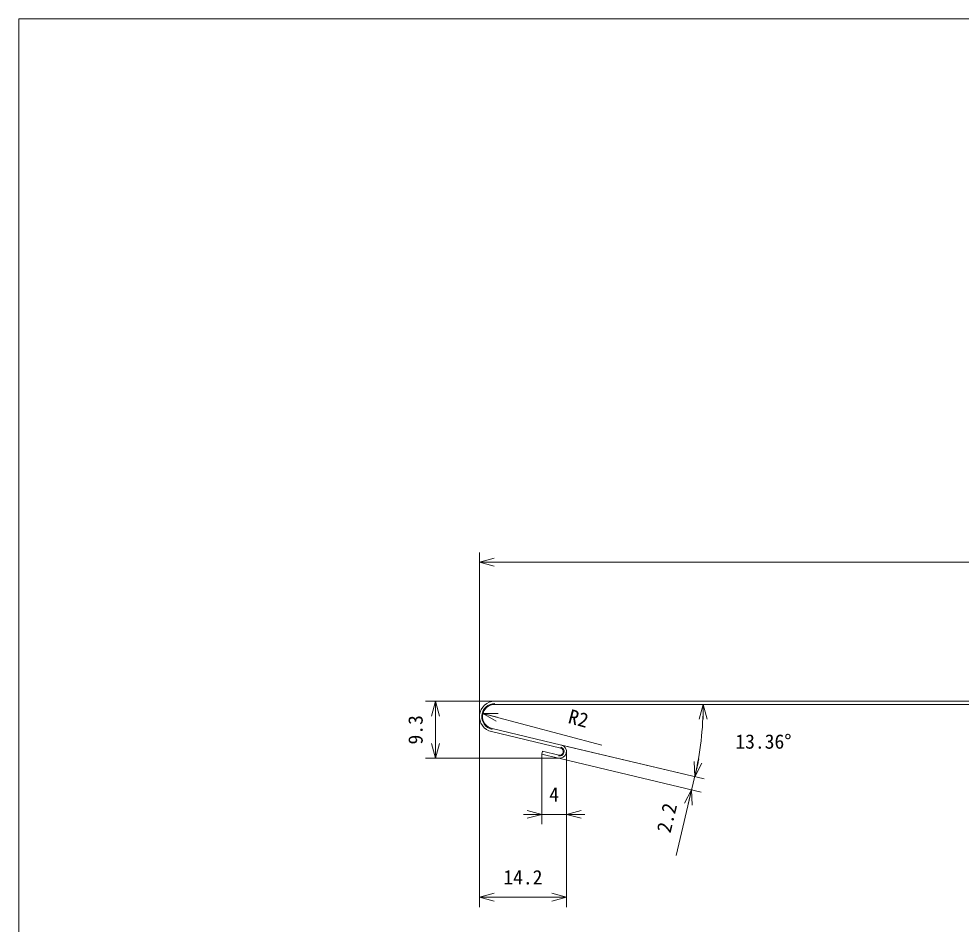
# Model space of a CAD drawing. Units: millimetres on the paper. Extents: x -208 to 189, y -250 to 139.
# Drawn here: x -208.4 to -54.8, y -8.1 to 139.4 of the extents above; entities that cross this region are included whole.
import ezdxf
from ezdxf.enums import TextEntityAlignment as Align

# ---------------------------------------------------------------- set-up
doc = ezdxf.new("R2010")
doc.units = ezdxf.units.MM
for name, color, linetype, lineweight in [('0-0_寸法', 7, 'Continuous', 18), ('0-1_通り', 3, 'Continuous', 18), ('1-1', 1, 'Continuous', 18), ('F-F', 5, 'Continuous', 18)]:
    doc.layers.add(name, color=color, linetype=linetype, lineweight=lineweight)
doc.styles.add('ＭＳ ゴシック', font='')
doc.styles.get('ＭＳ ゴシック').set_extended_font_data('MS Gothic')

# ---------------------------------------------------------------- blocks, each defined once
blk = doc.blocks.new('_OPEN30')
at = {"layer": '0-0_寸法'}
blk.add_line((0, 0), (-1, 0), dxfattribs=at)
blk.add_lwpolyline([(-1, 0.2679), (0, 0), (-1, -0.2679)], dxfattribs=at)
blk = doc.blocks.new('D1')
at = {"layer": '0-1_通り'}
blk.add_lwpolyline([(49.896, 113.71), (31.484, 118.649), (30.518, 118.908)], dxfattribs=at)
at = {"layer": '0-1_通り', "xscale": 2.4, "yscale": 2.4, "rotation": 164.98458}
blk.add_blockref('_OPEN30', (30.518, 118.908), dxfattribs=at)
at = {"layer": '0-1_通り', "color": 7, "style": 'ＭＳ ゴシック'}
blk.add_text('R2', height=2.346, rotation=344.985, dxfattribs=at).set_placement((44.07, 116.692), align=Align.BOTTOM_LEFT)
blk = doc.blocks.new('D2')
at = {"layer": '0-1_通り'}
for p, q in [((32.45, 120.89), (21.162, 120.89)), ((22.762, 120.89), (22.762, 116.241)), ((22.762, 111.593), (22.762, 116.241)), ((43.024, 111.593), (21.162, 111.593))]:
    blk.add_line(p, q, dxfattribs=at)
at = {"layer": '0-1_通り', "xscale": 2.4, "yscale": 2.4}
for p, rotation in [((22.762, 120.89), 90), ((22.762, 111.593), 270)]:
    blk.add_blockref('_OPEN30', p, dxfattribs=dict(at, rotation=rotation))
at = {"layer": '0-1_通り', "color": 7, "style": 'ＭＳ ゴシック'}
blk.add_text('9.3', height=2.346, rotation=90, dxfattribs=at).set_placement((21.391, 113.841), align=Align.BOTTOM_LEFT)
blk = doc.blocks.new('D3')
at = {"layer": '0-1_通り'}
for p, q in [((42.668, 113.908), (66.6, 108.224)), ((42.16, 111.767), (66.092, 106.084)), ((65.737, 111.513), (64.79, 107.524)), ((62, 95.777), (64.79, 107.524))]:
    blk.add_line(p, q, dxfattribs=at)
at = {"layer": '0-1_通り', "xscale": 2.4, "yscale": 2.4}
for p, rotation in [((65.044, 108.594), 256.64089), ((64.536, 106.454), 76.64089)]:
    blk.add_blockref('_OPEN30', p, dxfattribs=dict(at, rotation=rotation))
at = {"layer": '0-1_通り', "color": 7, "style": 'ＭＳ ゴシック'}
blk.add_text('2.2', height=2.346, rotation=76.641, dxfattribs=at).set_placement((61.767, 99.122), align=Align.BOTTOM_LEFT)
blk = doc.blocks.new('D7')
at = {"layer": '0-1_通り'}
for p, q in [((29.95, 118.39), (29.95, 145.149)), ((29.95, 143.549), (128.95, 143.549))]:
    blk.add_line(p, q, dxfattribs=at)
at = {"layer": '0-1_通り', "xscale": 2.4, "yscale": 2.4, "rotation": 180}
blk.add_blockref('_OPEN30', (29.95, 143.549), dxfattribs=at)
blk = doc.blocks.new('D12')
at = {"layer": '0-1_通り'}
for p, q in [((40.124, 112.251), (40.124, 100.853)), ((44.124, 112.693), (44.124, 100.853)), ((37.124, 102.453), (42.124, 102.453)), ((47.124, 102.453), (42.124, 102.453))]:
    blk.add_line(p, q, dxfattribs=at)
at = {"layer": '0-1_通り', "xscale": 2.4, "yscale": 2.4}
blk.add_blockref('_OPEN30', (40.124, 102.453), dxfattribs=at)
at = {"layer": '0-1_通り', "xscale": 2.4, "yscale": 2.4, "rotation": 180}
blk.add_blockref('_OPEN30', (44.124, 102.453), dxfattribs=at)
at = {"layer": '0-1_通り', "color": 7, "style": 'ＭＳ ゴシック'}
blk.add_text('4', height=2.346, dxfattribs=at).set_placement((41.324, 103.824), align=Align.BOTTOM_LEFT)
blk = doc.blocks.new('D13')
at = {"layer": '0-1_通り'}
for p, q in [((29.95, 118.39), (29.95, 87.351)), ((44.124, 112.693), (44.124, 87.351)), ((29.95, 88.951), (37.037, 88.951)), ((44.124, 88.951), (37.037, 88.951))]:
    blk.add_line(p, q, dxfattribs=at)
at = {"layer": '0-1_通り', "xscale": 2.4, "yscale": 2.4, "rotation": 180}
blk.add_blockref('_OPEN30', (29.95, 88.951), dxfattribs=at)
at = {"layer": '0-1_通り', "xscale": 2.4, "yscale": 2.4}
blk.add_blockref('_OPEN30', (44.124, 88.951), dxfattribs=at)
at = {"layer": '0-1_通り', "color": 7, "style": 'ＭＳ ゴシック'}
blk.add_text('14.2', height=2.346, dxfattribs=at).set_placement((33.837, 90.323), align=Align.BOTTOM_LEFT)
blk = doc.blocks.new('D17')
at = {"layer": '0-1_通り'}
blk.add_line((43.302, 113.757), (66.6, 108.224), dxfattribs=at)
for start, end in [(353.32044, 0), (346.64089, 353.32044)]:
    blk.add_arc((15.374, 120.39), 51.051, start, end, dxfattribs=at)
at = {"layer": '0-1_通り', "xscale": 2.4, "yscale": 2.4}
for p, rotation in [((66.425, 120.39), 90), ((65.044, 108.594), 256.64089)]:
    blk.add_blockref('_OPEN30', p, dxfattribs=dict(at, rotation=rotation))
at = {"layer": '0-1_通り', "color": 7, "style": 'ＭＳ ゴシック'}
blk.add_text('13.36%%d', height=2.346, dxfattribs=at).set_placement((71.669, 112.456), align=Align.BOTTOM_LEFT)

msp = doc.modelspace()

# ---------------------------------------------------------------- linework, layer by layer
at = {"layer": '1-1'}
for p, q in [((78.671, 28.206), (-130.823, 28.206)), ((-130.823, 27.706), (78.671, 27.706)), ((-131.354, 23.263), (-120.082, 20.586)), ((-131.243, 23.751), (-119.971, 21.074)), ((-123.033, 20.054), (-123.148, 19.568)), ((-123.033, 20.054), (-120.387, 19.426)), ((-120.502, 18.939), (-123.148, 19.568))]:
    msp.add_line(p, q, dxfattribs=at)
for centre, radius, start, end in [((-130.823, 25.706), 2.5, 90, 257.74744), ((-130.823, 25.706), 2, 90, 257.87805), ((-120.248, 20.01), 1.1, 256.64089, 75.40372), ((-120.248, 20.01), 0.6, 256.64089, 74.96573)]:
    msp.add_arc(centre, radius, start, end, dxfattribs=at)
at = {"layer": '1-1', "color": 3}
for centre, radius, start, end in [((-130.823, 25.706), 2.125, 90, 257.87805), ((-120.248, 20.01), 0.725, 256.64089, 74.96573)]:
    msp.add_arc(centre, radius, start, end, dxfattribs=at)
at = {"layer": 'F-F', "color": 7}
for p, q in [((-208.437, 139.449), (-208.437, -139.581)), ((-208.437, 139.439), (189.163, 139.439)), ((-208.427, 139.449), (-208.427, -139.581))]:
    msp.add_line(p, q, dxfattribs=at)

# ---------------------------------------------------------------- block references
at = {"layer": '1-1'}
for name in ['D7', 'D2', 'D17', 'D1', 'D13', 'D12', 'D3']:
    msp.add_blockref(name, (-163.273, -92.683), dxfattribs=at)

doc.saveas('drawing.dxf')
